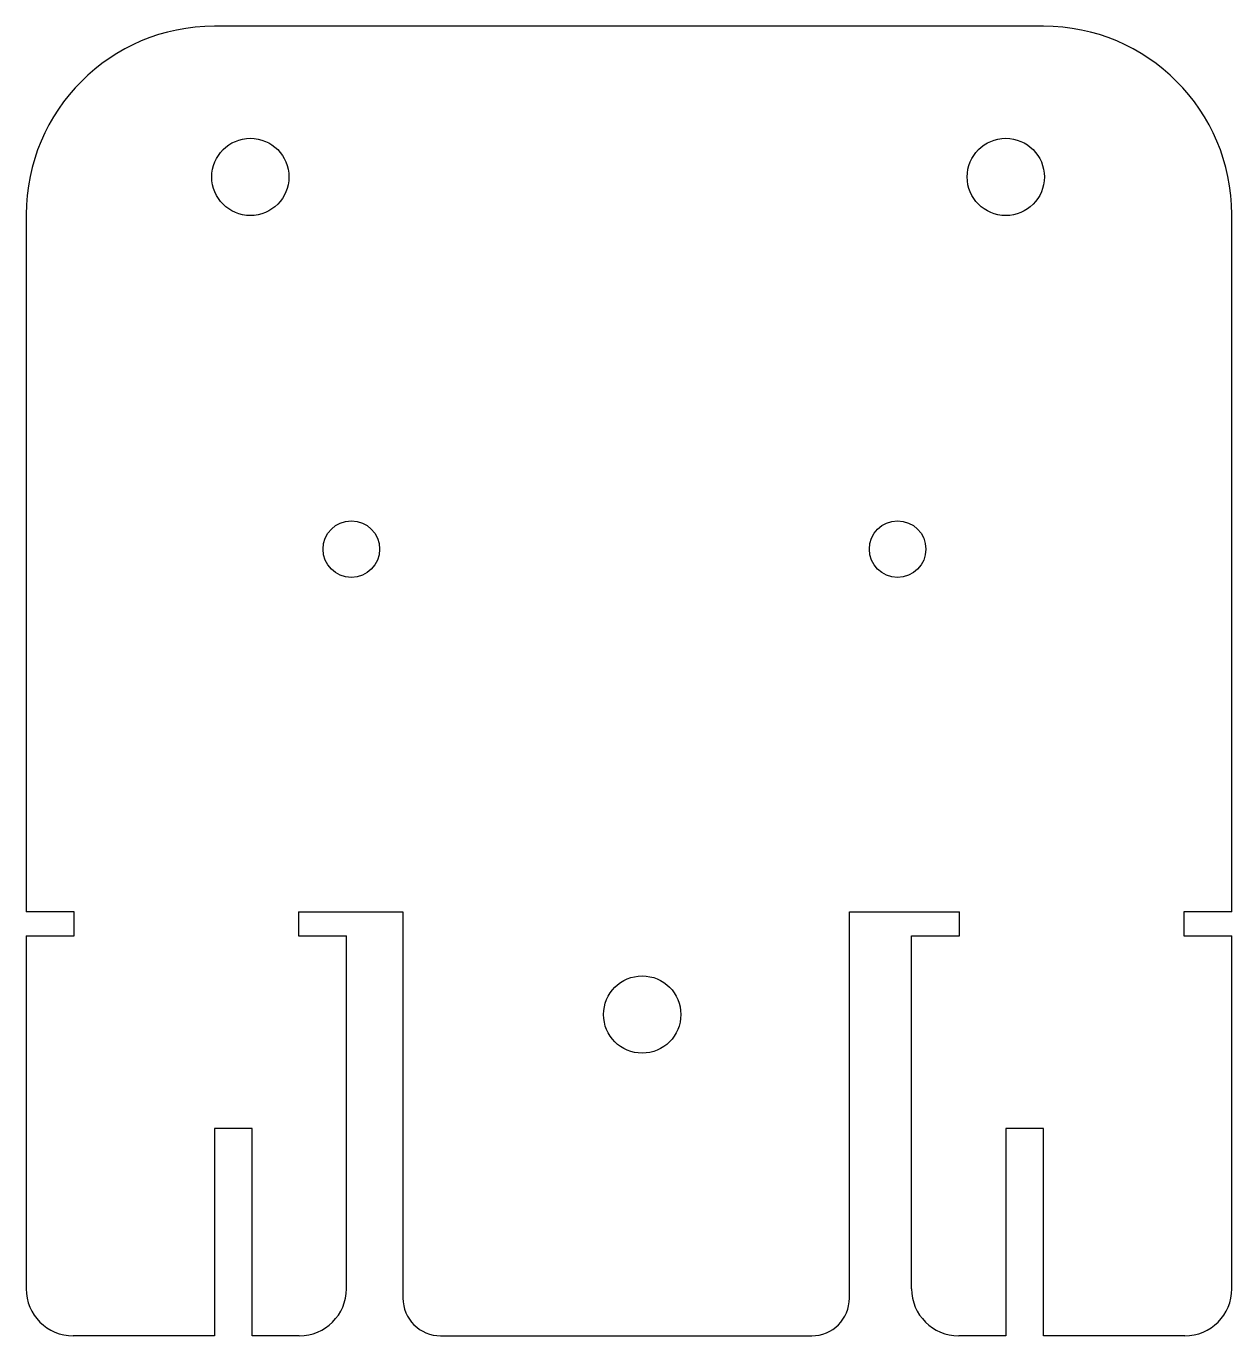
# Model space of a CAD drawing. Header units: inches. Extents: x -1.26 to 1.26, y -1.81 to 0.93.
import ezdxf

# ---------------------------------------------------------------- set-up
doc = ezdxf.new("R2010")
doc.units = ezdxf.units.IN
doc.header["$MEASUREMENT"] = 0

msp = doc.modelspace()

# ---------------------------------------------------------------- linework, layer by layer
at = {"color": 7, "linetype": 'Continuous', "lineweight": 25}
for p, q in [((0.8661, 0.9252), (-0.8661, 0.9252)), ((-1.2598, 0.5315), (-1.2598, -0.9252)), ((1.2598, -0.9252), (1.2598, 0.5315)), ((-1.1598, -0.9252), (-1.2598, -0.9252)), ((-1.1598, -0.9752), (-1.1598, -0.9252)), ((-0.6906, -0.9252), (-0.6906, -0.9752)), ((-0.6906, -0.9252), (-0.4724, -0.9252)), ((-0.4724, -0.9252), (-0.4724, -1.7323)), ((0.4606, -1.7323), (0.4606, -0.9252)), ((0.4606, -0.9252), (0.6906, -0.9252)), ((0.6906, -0.9752), (0.6906, -0.9252)), ((1.1598, -0.9252), (1.1598, -0.9752)), ((1.2598, -0.9252), (1.1598, -0.9252)), ((-1.2598, -0.9752), (-1.1598, -0.9752)), ((-1.2598, -0.9752), (-1.2598, -1.7126)), ((-0.6906, -0.9752), (-0.5906, -0.9752)), ((-0.5906, -1.7126), (-0.5906, -0.9752)), ((0.5906, -0.9752), (0.6906, -0.9752)), ((0.5906, -1.7126), (0.5906, -0.9752)), ((1.1598, -0.9752), (1.2598, -0.9752)), ((1.2598, -1.7126), (1.2598, -0.9752)), ((-0.8661, -1.378), (-0.8661, -1.811)), ((-0.7874, -1.378), (-0.8661, -1.378)), ((-0.7874, -1.811), (-0.7874, -1.378)), ((0.7874, -1.378), (0.7874, -1.811)), ((0.8661, -1.378), (0.7874, -1.378)), ((0.8661, -1.811), (0.8661, -1.378)), ((-0.8661, -1.811), (-1.1614, -1.811)), ((-0.689, -1.811), (-0.7874, -1.811)), ((-0.3937, -1.811), (0.3819, -1.811)), ((0.7874, -1.811), (0.689, -1.811)), ((1.1614, -1.811), (0.8661, -1.811))]:
    msp.add_line(p, q, dxfattribs=at)
for centre, radius in [((-0.7913, 0.6102), 0.0807), ((0.7874, 0.6102), 0.0807), ((-0.5803, -0.1673), 0.0591), ((0.5614, -0.1673), 0.0591), ((0.0276, -1.1398), 0.0807)]:
    msp.add_circle(centre, radius, dxfattribs=at)
for centre, radius, start, end in [((-0.8661, 0.5315), 0.3937, 90, 180), ((0.8661, 0.5315), 0.3937, 0, 90), ((-1.1614, -1.7126), 0.0984, 180, 270), ((-0.689, -1.7126), 0.0984, 270, 0), ((0.689, -1.7126), 0.0984, 180, 270), ((1.1614, -1.7126), 0.0984, 270, 0), ((-0.3937, -1.7323), 0.0787, 180, 270), ((0.3819, -1.7323), 0.0787, 270, 0)]:
    msp.add_arc(centre, radius, start, end, dxfattribs=at)

doc.saveas('drawing.dxf')
